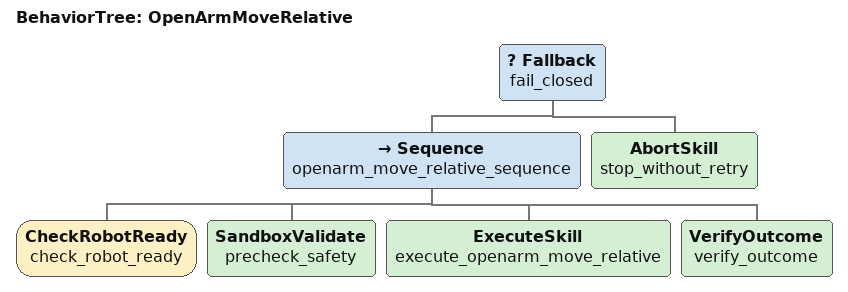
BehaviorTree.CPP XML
<root BTCPP_format="4">
  <BehaviorTree ID="OpenArmMoveRelative">
    <Fallback name="fail_closed">
      <Sequence name="openarm_move_relative_sequence">
        <CheckRobotReady name="check_robot_ready"/>
        <SandboxValidate name="precheck_safety"/>
        <ExecuteSkill name="execute_openarm_move_relative"/>
        <VerifyOutcome name="verify_outcome"/>
      </Sequence>
      <AbortSkill name="stop_without_retry"/>
    </Fallback>
  </BehaviorTree>
</root>
